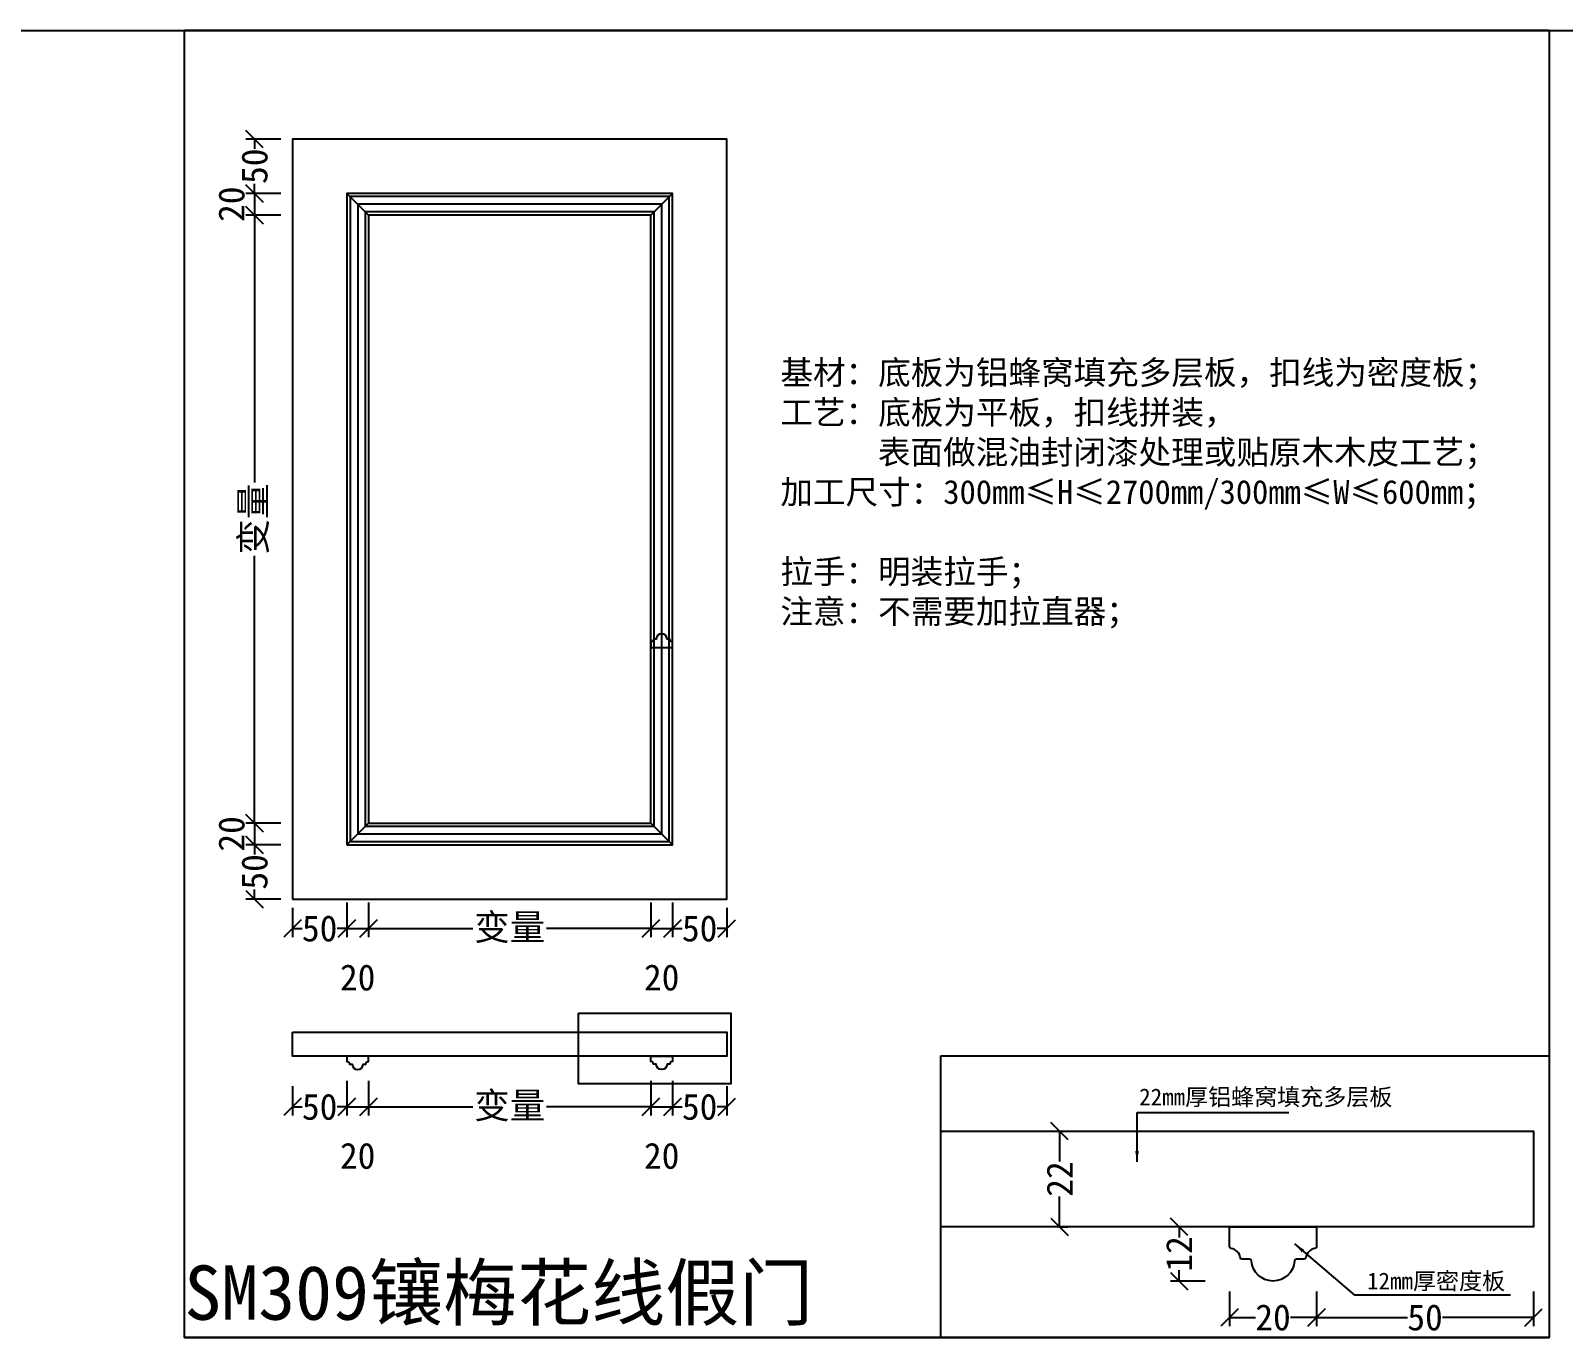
# Model space of a CAD drawing. Header units: millimetres. Extents: x 85186 to 129000, y -77269 to -36327.
# Drawn here: x 92308 to 93719, y -44278 to -43074 of the extents above; entities that cross this region are included whole.
import ezdxf

# ---------------------------------------------------------------- set-up
doc = ezdxf.new("R2010")
doc.units = ezdxf.units.MM
doc.styles.add('KLF-1_宋体', font='SimSun.ttf')
doc.styles.get("Standard").update_dxf_attribs({"font": 'SimSun.ttf'})
doc.styles.add('宋体', font='SimSun.ttf', dxfattribs={"width": 0.8})
doc.dimstyles.new('客来福-8', dxfattribs={"dimscale": 8, "dimtxt": 3, "dimasz": 2, "dimexe": 1, "dimexo": 1, "dimgap": 0.1, "dimtad": 0, "dimtxsty": '宋体', "dimblk": 'OBLIQUE', "dimcen": 2.5, "dimclrd": 256, "dimclre": 256, "dimclrt": 1, "dimadec": 0, "dimazin": 0, "dimtfac": 1, "dimtmove": 2, "dimatfit": 3, "dimldrblk": 'OPEN30', "dimfxl": 3, "dimfxlon": 1, "dimarcsym": 0})
doc.dimstyles.new('客来福标注小', dxfattribs={"dimscale": 20, "dimtxt": 2, "dimasz": 0.5, "dimexe": 0.5, "dimexo": 0, "dimgap": 0.05, "dimtad": 1, "dimdec": 0, "dimzin": 0, "dimdsep": 46, "dimtxsty": 'Standard', "dimcen": 0, "dimclrd": 256, "dimclre": 256, "dimclrt": 256, "dimadec": 0, "dimazin": 0, "dimtfac": 1, "dimtdec": 0, "dimtofl": 0, "dimtmove": 1, "dimatfit": 3, "dimfxl": 2.2, "dimfxlon": 1, "dimtolj": 1, "dimtzin": 0, "dimarcsym": 0})

# ---------------------------------------------------------------- blocks, each defined once
blk = doc.blocks.new('_Oblique')
at = {"color": 0, "linetype": 'ByBlock', "lineweight": -2}
blk.add_line((-0.5, -0.5), (0.5, 0.5), dxfattribs=at)
blk = doc.blocks.new('*D2315')
at = {"lineweight": -2, "transparency": 16777216}
for p, q in [((92538.1, -43173.8), (92506.1, -43173.8)), ((92514.1, -43173.8), (92514.1, -43182.7)), ((92538.1, -43223.8), (92506.1, -43223.8)), ((92514.1, -43223.8), (92514.1, -43214.9))]:
    blk.add_line(p, q, dxfattribs=at)
at = {"layer": 'Defpoints', "color": 0, "transparency": 16777216}
for p in [(92593.2, -43173.8), (92514.1, -43223.8), (92593.2, -43223.8)]:
    blk.add_point(p, dxfattribs=at)
at = {"lineweight": -2, "transparency": 16777216, "xscale": 16, "yscale": 16, "zscale": 16}
for p, rotation in [((92514.1, -43173.8), 90), ((92514.1, -43223.8), 270)]:
    blk.add_blockref('_Oblique', p, dxfattribs=dict(at, rotation=rotation))
at = {"color": 1, "transparency": 16777216, "insert": (92514.1, -43198.8), "char_height": 24, "attachment_point": 5, "rotation": 90, "style": 'KLF-1_宋体'}
blk.add_mtext('50', dxfattribs=at)
blk = doc.blocks.new('_Open30')
at = {"color": 0, "linetype": 'ByBlock', "lineweight": -2}
for p, q in [((-1, 0.268), (0, 0)), ((0, 0), (-1, -0.268)), ((0, 0), (-1, 0))]:
    blk.add_line(p, q, dxfattribs=at)
blk = doc.blocks.new('*D2316')
at = {"lineweight": -2, "transparency": 16777216}
for p, q in [((92538.1, -43223.8), (92506.1, -43223.8)), ((92514.1, -43223.8), (92514.1, -43243.8)), ((92538.1, -43243.8), (92506.1, -43243.8))]:
    blk.add_line(p, q, dxfattribs=at)
at = {"layer": 'Defpoints', "color": 0, "transparency": 16777216}
for p in [(92593.2, -43223.8), (92514.1, -43243.8), (92606.6, -43243.8)]:
    blk.add_point(p, dxfattribs=at)
at = {"lineweight": -2, "transparency": 16777216, "xscale": 16, "yscale": 16, "zscale": 16}
for p, rotation in [((92514.1, -43223.8), 90), ((92514.1, -43243.8), 270)]:
    blk.add_blockref('_Oblique', p, dxfattribs=dict(at, rotation=rotation))
at = {"color": 1, "transparency": 16777216, "insert": (92492.9, -43233.8), "char_height": 24, "attachment_point": 5, "rotation": 90, "style": 'KLF-1_宋体'}
blk.add_mtext('20', dxfattribs=at)
blk = doc.blocks.new('*D2317')
at = {"lineweight": -2, "transparency": 16777216}
for p, q in [((92538.1, -43243.8), (92506.1, -43243.8)), ((92514.1, -43243.8), (92514.1, -43490)), ((92514.1, -43803.8), (92514.1, -43557.6)), ((92538.1, -43803.8), (92506.1, -43803.8))]:
    blk.add_line(p, q, dxfattribs=at)
at = {"layer": 'Defpoints', "color": 0, "transparency": 16777216}
for p in [(92606.6, -43243.8), (92514.1, -43803.8), (92606.6, -43803.8)]:
    blk.add_point(p, dxfattribs=at)
at = {"lineweight": -2, "transparency": 16777216, "xscale": 16, "yscale": 16, "zscale": 16}
for p, rotation in [((92514.1, -43243.8), 90), ((92514.1, -43803.8), 270)]:
    blk.add_blockref('_Oblique', p, dxfattribs=dict(at, rotation=rotation))
at = {"color": 1, "transparency": 16777216, "insert": (92514.1, -43523.8), "char_height": 24, "attachment_point": 5, "rotation": 90, "style": 'KLF-1_宋体'}
blk.add_mtext('变量', dxfattribs=at)
blk = doc.blocks.new('*D2318')
at = {"lineweight": -2, "transparency": 16777216}
for p, q in [((92538.1, -43803.8), (92506.1, -43803.8)), ((92514.1, -43803.8), (92514.1, -43823.8)), ((92538.1, -43823.8), (92506.1, -43823.8))]:
    blk.add_line(p, q, dxfattribs=at)
at = {"layer": 'Defpoints', "color": 0, "transparency": 16777216}
for p in [(92606.6, -43803.8), (92514.1, -43823.8), (92608.8, -43823.8)]:
    blk.add_point(p, dxfattribs=at)
at = {"lineweight": -2, "transparency": 16777216, "xscale": 16, "yscale": 16, "zscale": 16}
for p, rotation in [((92514.1, -43803.8), 90), ((92514.1, -43823.8), 270)]:
    blk.add_blockref('_Oblique', p, dxfattribs=dict(at, rotation=rotation))
at = {"color": 1, "transparency": 16777216, "insert": (92492.9, -43813.8), "char_height": 24, "attachment_point": 5, "rotation": 90, "style": 'KLF-1_宋体'}
blk.add_mtext('20', dxfattribs=at)
blk = doc.blocks.new('*D2319')
at = {"lineweight": -2, "transparency": 16777216}
for p, q in [((92538.1, -43823.8), (92506.1, -43823.8)), ((92514.1, -43823.8), (92514.1, -43832.7)), ((92538.1, -43873.8), (92506.1, -43873.8)), ((92514.1, -43873.8), (92514.1, -43864.9))]:
    blk.add_line(p, q, dxfattribs=at)
at = {"layer": 'Defpoints', "color": 0, "transparency": 16777216}
for p in [(92608.8, -43823.8), (92514.1, -43873.8), (92601, -43873.8)]:
    blk.add_point(p, dxfattribs=at)
at = {"lineweight": -2, "transparency": 16777216, "xscale": 16, "yscale": 16, "zscale": 16}
for p, rotation in [((92514.1, -43823.8), 90), ((92514.1, -43873.8), 270)]:
    blk.add_blockref('_Oblique', p, dxfattribs=dict(at, rotation=rotation))
at = {"color": 1, "transparency": 16777216, "insert": (92514.1, -43848.8), "char_height": 24, "attachment_point": 5, "rotation": 90, "style": 'KLF-1_宋体'}
blk.add_mtext('50', dxfattribs=at)
blk = doc.blocks.new('*D2320')
at = {"lineweight": -2, "transparency": 16777216}
for p, q in [((92549, -43881.8), (92549, -43909)), ((92599, -43877), (92599, -43909)), ((92549, -43901), (92557.9, -43901)), ((92599, -43901), (92590.1, -43901))]:
    blk.add_line(p, q, dxfattribs=at)
at = {"layer": 'Defpoints', "color": 0, "transparency": 16777216}
for p in [(92599, -43823.8), (92549, -43873.8), (92599, -43901)]:
    blk.add_point(p, dxfattribs=at)
at = {"lineweight": -2, "transparency": 16777216, "xscale": 16, "yscale": 16, "zscale": 16, "rotation": 180}
blk.add_blockref('_Oblique', (92549, -43901), dxfattribs=at)
at = {"lineweight": -2, "transparency": 16777216, "xscale": 16, "yscale": 16, "zscale": 16}
blk.add_blockref('_Oblique', (92599, -43901), dxfattribs=at)
at = {"color": 1, "transparency": 16777216, "insert": (92574, -43901), "char_height": 24, "attachment_point": 5, "style": 'KLF-1_宋体'}
blk.add_mtext('50', dxfattribs=at)
blk = doc.blocks.new('*D2321')
at = {"lineweight": -2, "transparency": 16777216}
for p, q in [((92599, -43877), (92599, -43909)), ((92619, -43877), (92619, -43909)), ((92599, -43901), (92619, -43901))]:
    blk.add_line(p, q, dxfattribs=at)
at = {"layer": 'Defpoints', "color": 0, "transparency": 16777216}
for p in [(92619, -43803.8), (92599, -43823.8), (92619, -43901)]:
    blk.add_point(p, dxfattribs=at)
at = {"lineweight": -2, "transparency": 16777216, "xscale": 16, "yscale": 16, "zscale": 16, "rotation": 180}
blk.add_blockref('_Oblique', (92599, -43901), dxfattribs=at)
at = {"lineweight": -2, "transparency": 16777216, "xscale": 16, "yscale": 16, "zscale": 16}
blk.add_blockref('_Oblique', (92619, -43901), dxfattribs=at)
at = {"color": 1, "transparency": 16777216, "insert": (92609, -43946.2), "char_height": 24, "attachment_point": 5, "style": 'KLF-1_宋体'}
blk.add_mtext('20', dxfattribs=at)
blk = doc.blocks.new('*D2322')
at = {"lineweight": -2, "transparency": 16777216}
for p, q in [((92619, -43877), (92619, -43909)), ((92879, -43877), (92879, -43909)), ((92619, -43901), (92715.2, -43901)), ((92879, -43901), (92782.8, -43901))]:
    blk.add_line(p, q, dxfattribs=at)
at = {"layer": 'Defpoints', "color": 0, "transparency": 16777216}
for p in [(92619, -43803.8), (92879, -43803.8), (92879, -43901)]:
    blk.add_point(p, dxfattribs=at)
at = {"lineweight": -2, "transparency": 16777216, "xscale": 16, "yscale": 16, "zscale": 16, "rotation": 180}
blk.add_blockref('_Oblique', (92619, -43901), dxfattribs=at)
at = {"lineweight": -2, "transparency": 16777216, "xscale": 16, "yscale": 16, "zscale": 16}
blk.add_blockref('_Oblique', (92879, -43901), dxfattribs=at)
at = {"color": 1, "transparency": 16777216, "insert": (92749, -43901), "char_height": 24, "attachment_point": 5, "style": 'KLF-1_宋体'}
blk.add_mtext('变量', dxfattribs=at)
blk = doc.blocks.new('*D2323')
at = {"lineweight": -2, "transparency": 16777216}
for p, q in [((92879, -43877), (92879, -43909)), ((92899, -43877), (92899, -43909)), ((92879, -43901), (92899, -43901))]:
    blk.add_line(p, q, dxfattribs=at)
at = {"layer": 'Defpoints', "color": 0, "transparency": 16777216}
for p in [(92879, -43803.8), (92899, -43823.8), (92899, -43901)]:
    blk.add_point(p, dxfattribs=at)
at = {"lineweight": -2, "transparency": 16777216, "xscale": 16, "yscale": 16, "zscale": 16, "rotation": 180}
blk.add_blockref('_Oblique', (92879, -43901), dxfattribs=at)
at = {"lineweight": -2, "transparency": 16777216, "xscale": 16, "yscale": 16, "zscale": 16}
blk.add_blockref('_Oblique', (92899, -43901), dxfattribs=at)
at = {"color": 1, "transparency": 16777216, "insert": (92889, -43946.2), "char_height": 24, "attachment_point": 5, "style": 'KLF-1_宋体'}
blk.add_mtext('20', dxfattribs=at)
blk = doc.blocks.new('*D2324')
at = {"lineweight": -2, "transparency": 16777216}
for p, q in [((92899, -43877), (92899, -43909)), ((92949, -43881.8), (92949, -43909)), ((92899, -43901), (92907.9, -43901)), ((92949, -43901), (92940.1, -43901))]:
    blk.add_line(p, q, dxfattribs=at)
at = {"layer": 'Defpoints', "color": 0, "transparency": 16777216}
for p in [(92899, -43823.8), (92949, -43873.8), (92949, -43901)]:
    blk.add_point(p, dxfattribs=at)
at = {"lineweight": -2, "transparency": 16777216, "xscale": 16, "yscale": 16, "zscale": 16, "rotation": 180}
blk.add_blockref('_Oblique', (92899, -43901), dxfattribs=at)
at = {"lineweight": -2, "transparency": 16777216, "xscale": 16, "yscale": 16, "zscale": 16}
blk.add_blockref('_Oblique', (92949, -43901), dxfattribs=at)
at = {"color": 1, "transparency": 16777216, "insert": (92924, -43901), "char_height": 24, "attachment_point": 5, "style": 'KLF-1_宋体'}
blk.add_mtext('50', dxfattribs=at)
blk = doc.blocks.new('*D2325')
at = {"lineweight": -2, "transparency": 16777216}
for p, q in [((92599, -44041.3), (92599, -44073.3)), ((92549, -44046.1), (92549, -44073.3)), ((92549, -44065.3), (92557.9, -44065.3)), ((92599, -44065.3), (92590.1, -44065.3))]:
    blk.add_line(p, q, dxfattribs=at)
at = {"layer": 'Defpoints', "color": 0, "transparency": 16777216}
for p in [(92599, -43988.1), (92549, -44038.1), (92599, -44065.3)]:
    blk.add_point(p, dxfattribs=at)
at = {"lineweight": -2, "transparency": 16777216, "xscale": 16, "yscale": 16, "zscale": 16, "rotation": 180}
blk.add_blockref('_Oblique', (92549, -44065.3), dxfattribs=at)
at = {"lineweight": -2, "transparency": 16777216, "xscale": 16, "yscale": 16, "zscale": 16}
blk.add_blockref('_Oblique', (92599, -44065.3), dxfattribs=at)
at = {"color": 1, "transparency": 16777216, "insert": (92574, -44065.3), "char_height": 24, "attachment_point": 5, "style": 'KLF-1_宋体'}
blk.add_mtext('50', dxfattribs=at)
blk = doc.blocks.new('*D2326')
at = {"lineweight": -2, "transparency": 16777216}
for p, q in [((92599, -44041.3), (92599, -44073.3)), ((92619, -44041.3), (92619, -44073.3)), ((92599, -44065.3), (92619, -44065.3))]:
    blk.add_line(p, q, dxfattribs=at)
at = {"layer": 'Defpoints', "color": 0, "transparency": 16777216}
for p in [(92619, -43968.1), (92599, -43988.1), (92619, -44065.3)]:
    blk.add_point(p, dxfattribs=at)
at = {"lineweight": -2, "transparency": 16777216, "xscale": 16, "yscale": 16, "zscale": 16, "rotation": 180}
blk.add_blockref('_Oblique', (92599, -44065.3), dxfattribs=at)
at = {"lineweight": -2, "transparency": 16777216, "xscale": 16, "yscale": 16, "zscale": 16}
blk.add_blockref('_Oblique', (92619, -44065.3), dxfattribs=at)
at = {"color": 1, "transparency": 16777216, "insert": (92609, -44110.5), "char_height": 24, "attachment_point": 5, "style": 'KLF-1_宋体'}
blk.add_mtext('20', dxfattribs=at)
blk = doc.blocks.new('*D2327')
at = {"lineweight": -2, "transparency": 16777216}
for p, q in [((92619, -44041.3), (92619, -44073.3)), ((92879, -44041.3), (92879, -44073.3)), ((92619, -44065.3), (92715.2, -44065.3)), ((92879, -44065.3), (92782.8, -44065.3))]:
    blk.add_line(p, q, dxfattribs=at)
at = {"layer": 'Defpoints', "color": 0, "transparency": 16777216}
for p in [(92619, -43968.1), (92879, -43968.1), (92879, -44065.3)]:
    blk.add_point(p, dxfattribs=at)
at = {"lineweight": -2, "transparency": 16777216, "xscale": 16, "yscale": 16, "zscale": 16, "rotation": 180}
blk.add_blockref('_Oblique', (92619, -44065.3), dxfattribs=at)
at = {"lineweight": -2, "transparency": 16777216, "xscale": 16, "yscale": 16, "zscale": 16}
blk.add_blockref('_Oblique', (92879, -44065.3), dxfattribs=at)
at = {"color": 1, "transparency": 16777216, "insert": (92749, -44065.3), "char_height": 24, "attachment_point": 5, "style": 'KLF-1_宋体'}
blk.add_mtext('变量', dxfattribs=at)
blk = doc.blocks.new('*D2328')
at = {"lineweight": -2, "transparency": 16777216}
for p, q in [((92879, -44041.3), (92879, -44073.3)), ((92899, -44041.3), (92899, -44073.3)), ((92879, -44065.3), (92899, -44065.3))]:
    blk.add_line(p, q, dxfattribs=at)
at = {"layer": 'Defpoints', "color": 0, "transparency": 16777216}
for p in [(92879, -43968.1), (92899, -43988.1), (92899, -44065.3)]:
    blk.add_point(p, dxfattribs=at)
at = {"lineweight": -2, "transparency": 16777216, "xscale": 16, "yscale": 16, "zscale": 16, "rotation": 180}
blk.add_blockref('_Oblique', (92879, -44065.3), dxfattribs=at)
at = {"lineweight": -2, "transparency": 16777216, "xscale": 16, "yscale": 16, "zscale": 16}
blk.add_blockref('_Oblique', (92899, -44065.3), dxfattribs=at)
at = {"color": 1, "transparency": 16777216, "insert": (92889, -44110.5), "char_height": 24, "attachment_point": 5, "style": 'KLF-1_宋体'}
blk.add_mtext('20', dxfattribs=at)
blk = doc.blocks.new('*D2329')
at = {"lineweight": -2, "transparency": 16777216}
for p, q in [((92899, -44041.3), (92899, -44073.3)), ((92949, -44046.1), (92949, -44073.3)), ((92899, -44065.3), (92907.9, -44065.3)), ((92949, -44065.3), (92940.1, -44065.3))]:
    blk.add_line(p, q, dxfattribs=at)
at = {"layer": 'Defpoints', "color": 0, "transparency": 16777216}
for p in [(92899, -43988.1), (92949, -44038.1), (92949, -44065.3)]:
    blk.add_point(p, dxfattribs=at)
at = {"lineweight": -2, "transparency": 16777216, "xscale": 16, "yscale": 16, "zscale": 16, "rotation": 180}
blk.add_blockref('_Oblique', (92899, -44065.3), dxfattribs=at)
at = {"lineweight": -2, "transparency": 16777216, "xscale": 16, "yscale": 16, "zscale": 16}
blk.add_blockref('_Oblique', (92949, -44065.3), dxfattribs=at)
at = {"color": 1, "transparency": 16777216, "insert": (92924, -44065.3), "char_height": 24, "attachment_point": 5, "style": 'KLF-1_宋体'}
blk.add_mtext('50', dxfattribs=at)
blk = doc.blocks.new('*D2330')
at = {"lineweight": -2, "transparency": 16777216}
for p, q in [((93492.1, -44235.3), (93492.1, -44267.3)), ((93692.1, -44235.3), (93692.1, -44267.3)), ((93492.1, -44259.3), (93576, -44259.3)), ((93692.1, -44259.3), (93608.1, -44259.3))]:
    blk.add_line(p, q, dxfattribs=at)
at = {"layer": 'Defpoints', "color": 0, "transparency": 16777216}
for p in [(93492.1, -44196.4), (93692.1, -44196.4), (93692.1, -44259.3)]:
    blk.add_point(p, dxfattribs=at)
at = {"lineweight": -2, "transparency": 16777216, "xscale": 16, "yscale": 16, "zscale": 16, "rotation": 180}
blk.add_blockref('_Oblique', (93492.1, -44259.3), dxfattribs=at)
at = {"lineweight": -2, "transparency": 16777216, "xscale": 16, "yscale": 16, "zscale": 16}
blk.add_blockref('_Oblique', (93692.1, -44259.3), dxfattribs=at)
at = {"color": 1, "transparency": 16777216, "insert": (93592.1, -44259.3), "char_height": 24, "attachment_point": 5, "style": 'KLF-1_宋体'}
blk.add_mtext('50', dxfattribs=at)
blk = doc.blocks.new('*D2331')
at = {"lineweight": -2, "transparency": 16777216}
for p, q in [((93412.1, -44235.3), (93412.1, -44267.3)), ((93492.1, -44235.3), (93492.1, -44267.3)), ((93412.1, -44259.3), (93435.8, -44259.3)), ((93492.1, -44259.3), (93468.3, -44259.3))]:
    blk.add_line(p, q, dxfattribs=at)
at = {"layer": 'Defpoints', "color": 0, "transparency": 16777216}
for p in [(93412.1, -44196.4), (93492.1, -44196.4), (93492.1, -44259.3)]:
    blk.add_point(p, dxfattribs=at)
at = {"lineweight": -2, "transparency": 16777216, "xscale": 16, "yscale": 16, "zscale": 16, "rotation": 180}
blk.add_blockref('_Oblique', (93412.1, -44259.3), dxfattribs=at)
at = {"lineweight": -2, "transparency": 16777216, "xscale": 16, "yscale": 16, "zscale": 16}
blk.add_blockref('_Oblique', (93492.1, -44259.3), dxfattribs=at)
at = {"color": 1, "transparency": 16777216, "insert": (93452.1, -44259.3), "char_height": 24, "attachment_point": 5, "style": 'KLF-1_宋体'}
blk.add_mtext('20', dxfattribs=at)
blk = doc.blocks.new('*D2332')
at = {"lineweight": -2, "transparency": 16777216}
for p, q in [((93389.5, -44175.7), (93357.5, -44175.7)), ((93365.5, -44175.7), (93365.5, -44185.7)), ((93389.5, -44225.7), (93357.5, -44225.7)), ((93365.5, -44225.7), (93365.5, -44215.6))]:
    blk.add_line(p, q, dxfattribs=at)
at = {"layer": 'Defpoints', "color": 0, "transparency": 16777216}
for p in [(93365.5, -44175.7), (93452.1, -44175.7), (93452.1, -44225.7)]:
    blk.add_point(p, dxfattribs=at)
at = {"lineweight": -2, "transparency": 16777216, "xscale": 16, "yscale": 16, "zscale": 16}
for p, rotation in [((93365.5, -44175.7), 90), ((93365.5, -44225.7), 270)]:
    blk.add_blockref('_Oblique', p, dxfattribs=dict(at, rotation=rotation))
at = {"color": 1, "transparency": 16777216, "insert": (93365.5, -44200.7), "char_height": 24, "attachment_point": 5, "rotation": 90, "style": 'KLF-1_宋体'}
blk.add_mtext('12', dxfattribs=at)
blk = doc.blocks.new('*D2333')
at = {"lineweight": -2, "transparency": 16777216}
for p, q in [((93255.2, -44087.7), (93263.5, -44087.7)), ((93255.5, -44087.7), (93255.5, -44115.6)), ((93255.5, -44175.7), (93255.5, -44147.7)), ((93255.2, -44175.7), (93263.5, -44175.7))]:
    blk.add_line(p, q, dxfattribs=at)
at = {"layer": 'Defpoints', "color": 0, "transparency": 16777216}
for p in [(93247.2, -44087.7), (93255.5, -44087.7), (93247.2, -44175.7)]:
    blk.add_point(p, dxfattribs=at)
at = {"lineweight": -2, "transparency": 16777216, "xscale": 16, "yscale": 16, "zscale": 16}
for p, rotation in [((93255.5, -44087.7), 90), ((93255.5, -44175.7), 270)]:
    blk.add_blockref('_Oblique', p, dxfattribs=dict(at, rotation=rotation))
at = {"color": 1, "transparency": 16777216, "insert": (93255.5, -44131.7), "char_height": 24, "attachment_point": 5, "rotation": 90, "style": 'KLF-1_宋体'}
blk.add_mtext('22', dxfattribs=at)

msp = doc.modelspace()

# ---------------------------------------------------------------- linework, layer by layer
for p, q in [((85318.615, -43073.922), (128999.726, -43073.922)), ((93706.502, -43073.922), (92449.377, -43073.922)), ((92449.377, -43073.922), (93706.502, -43073.922)), ((92995.162, -43073.922), (92664.003, -43073.922)), ((93133.271, -43073.922), (92995.162, -43073.922)), ((92995.162, -43073.922), (93472.301, -43073.922)), ((93472.301, -43073.922), (93133.271, -43073.922)), ((93706.502, -43073.922), (93472.301, -43073.922)), ((93706.502, -43073.922), (93472.301, -43073.922)), ((92449.377, -44277.544), (93706.502, -44277.544))]:
    msp.add_line(p, q)
at = {"color": 3}
for p in [(92449.377, -44277.544), (93706.502, -43073.922)]:
    msp.add_line(p, (92449.377, -43073.922), dxfattribs=at)
at = {"color": 0}
for p, q in [((93706.502, -43073.922), (93706.502, -44277.544)), ((92619.003, -43243.78), (92599.003, -43223.78)), ((92879.003, -43243.78), (92899.003, -43223.78)), ((92619.003, -43803.78), (92599.003, -43823.78)), ((92899.003, -43823.78), (92879.003, -43803.78))]:
    msp.add_line(p, q, dxfattribs=at)
for points in [[(92449.377, -43073.922), (93706.502, -43073.922), (93706.502, -44277.544), (92449.377, -44277.544)], [(92812.482, -43979.06), (92952.616, -43979.06), (92952.616, -44043.9), (92812.482, -44043.9)], [(93145.967, -44018.184), (93706.502, -44018.184), (93706.502, -44277.544), (93145.967, -44277.544)]]:
    msp.add_lwpolyline(points, close=True, dxfattribs=at)
for points in [[(92549.003, -43873.78), (92949.003, -43873.78), (92949.003, -43173.78), (92549.003, -43173.78)], [(92599.003, -43823.78), (92899.003, -43823.78), (92899.003, -43223.78), (92599.003, -43223.78)], [(92619.003, -43803.78), (92879.003, -43803.78), (92879.003, -43243.78), (92619.003, -43243.78)], [(92549.003, -43996.427), (92949.003, -43996.427), (92949.003, -44018.427), (92549.003, -44018.427)]]:
    msp.add_lwpolyline(points, close=True)
at = {"color": 252}
for points in [[(92602.003, -43820.78), (92896.003, -43820.78), (92896.003, -43226.78), (92602.003, -43226.78)], [(92609.003, -43813.78), (92889.003, -43813.78), (92889.003, -43233.78), (92609.003, -43233.78)], [(92616.003, -43806.78), (92882.003, -43806.78), (92882.003, -43240.78), (92616.003, -43240.78)]]:
    msp.add_lwpolyline(points, close=True, dxfattribs=at)
for points in [[(92884.017, -43634.101, -0.39266088), (92883.618, -43634.472), (92881.883, -43634.472, 0.37919363), (92881.486, -43634.823, -0.34496841), (92879.355, -43636.954, 0.37919363), (92879.003, -43637.352), (92879.003, -43641.972), (92899.003, -43641.972), (92899.003, -43637.339, 0.37069378), (92898.663, -43636.943, -0.32837446), (92896.532, -43634.812, 0.37069378), (92896.136, -43634.472), (92894.389, -43634.472, -0.39266088), (92893.99, -43634.101, 0.92847669)], [(92613.99, -44026.297, -0.39266088), (92614.389, -44025.927), (92616.124, -44025.927, 0.37919363), (92616.521, -44025.575, -0.34496841), (92618.652, -44023.444, 0.37919363), (92619.003, -44023.047), (92619.003, -44018.427), (92599.003, -44018.427), (92599.003, -44023.06, 0.37069378), (92599.343, -44023.455, -0.32837446), (92601.475, -44025.587, 0.37069378), (92601.87, -44025.927), (92603.618, -44025.927, -0.39266088), (92604.017, -44026.297, 0.92847669)], [(92884.017, -44026.297, 0.39266088), (92883.618, -44025.927), (92881.883, -44025.927, -0.37919363), (92881.486, -44025.575, 0.34496841), (92879.355, -44023.444, -0.37919363), (92879.003, -44023.047), (92879.003, -44018.427), (92899.003, -44018.427), (92899.003, -44023.06, -0.37069378), (92898.663, -44023.455, 0.32837446), (92896.532, -44025.587, -0.37069378), (92896.136, -44025.927), (92894.389, -44025.927, 0.39266088), (92893.99, -44026.297, -0.92847669)]]:
    msp.add_lwpolyline(points, format="xyb", close=True, dxfattribs=at)
at = {"color": 0}
msp.add_lwpolyline([(93145.967, -44087.651), (93692.052, -44087.651), (93692.052, -44175.651), (93145.967, -44175.651)], dxfattribs=at)
msp.add_lwpolyline([(93432.107, -44207.133, 0.39266088), (93430.512, -44205.651), (93423.572, -44205.651, -0.37919363), (93421.984, -44204.245, 0.34496841), (93413.459, -44195.72, -0.37919363), (93412.052, -44194.132), (93412.052, -44175.651), (93492.052, -44175.651), (93492.052, -44194.184, -0.37069378), (93490.693, -44195.765, 0.32837446), (93482.167, -44204.292, -0.37069378), (93480.585, -44205.651), (93473.593, -44205.651, 0.39266088), (93471.998, -44207.133, -0.92847669)], format="xyb", close=True, dxfattribs=at)

# ---------------------------------------------------------------- texts
at = {"style": 'KLF-1_宋体'}
for s, p in [('22mm厚铝蜂窝填充多层板', (93328.787, -44063.878)), ('12mm厚密度板', (93538.657, -44233.432))]:
    msp.add_text(s, height=15.552, dxfattribs=at).set_placement(p)
at = {"lineweight": 25, "attachment_point": 1, "style": 'KLF-1_宋体'}
for s, insert, char_height, width in [('基材：底板为铝蜂窝填充多层板，扣线为密度板；\\P工艺：底板为平板，扣线拼装，\\P      表面做混油封闭漆处理或贴原木木皮工艺；\\P加工尺寸：300mm≤H≤2700mm/300mm≤W≤600mm；\\P          \\P拉手：明装拉手；\\P注意：不需要加拉直器；', (92998.361, -43377.807), 22, 1691.65503), ('SM309镶梅花线假门', (92449.377, -44211.343), 50, 6766.6201)]:
    msp.add_mtext(s, dxfattribs=dict(at, insert=insert, char_height=char_height, width=width))

# ---------------------------------------------------------------- dimensions: what is measured, and where the dimension line sits
at = {"color": 0}
for base, p1, p2, picture, middle in [((92514.075, -43223.78), (92593.175, -43173.78), (92593.175, -43223.78), '*D2315', (92514.075, -43198.78)), ((92514.075, -43243.78), (92593.175, -43223.78), (92606.563, -43243.78), '*D2316', (92492.875, -43233.78)), ((92514.075, -43823.78), (92606.563, -43803.78), (92608.802, -43823.78), '*D2318', (92492.875, -43813.78)), ((92514.075, -43873.78), (92608.802, -43823.78), (92601.007, -43873.78), '*D2319', (92514.075, -43848.78))]:
    dim = msp.add_linear_dim(base=base, p1=p1, p2=p2, angle=90, dimstyle='客来福-8', override={"dimtxsty": 'KLF-1_宋体'}, dxfattribs=at)
    dim.commit()
    dim.dimension.update_dxf_attribs({"geometry": picture, "text_midpoint": middle})
for base, p1, p2, text, picture, middle in [((92514.075, -43803.78), (92606.563, -43243.78), (92606.563, -43803.78), '变量', '*D2317', (92514.075, -43523.78)), ((93255.507, -44087.651), (93247.162, -44175.651), (93247.162, -44087.651), '22', '*D2333', (93255.507, -44131.651)), ((93365.464, -44175.651), (93452.052, -44225.651), (93452.052, -44175.651), '12', '*D2332', (93365.464, -44200.651))]:
    dim = msp.add_linear_dim(base=base, p1=p1, p2=p2, angle=90, text=text, dimstyle='客来福-8', override={"dimtxsty": 'KLF-1_宋体'}, dxfattribs=at)
    dim.commit()
    dim.dimension.update_dxf_attribs({"geometry": picture, "text_midpoint": middle})
for base, p1, p2, picture, middle in [((92619.003, -43901.038), (92599.003, -43823.78), (92619.003, -43803.78), '*D2321', (92609.003, -43946.238)), ((92899.003, -43901.038), (92879.003, -43803.78), (92899.003, -43823.78), '*D2323', (92889.003, -43946.238)), ((92599.003, -43901.038), (92549.003, -43873.78), (92599.003, -43823.78), '*D2320', (92574.003, -43901.038)), ((92949.003, -43901.038), (92899.003, -43823.78), (92949.003, -43873.78), '*D2324', (92924.003, -43901.038)), ((92619.003, -44065.349), (92599.003, -43988.091), (92619.003, -43968.091), '*D2326', (92609.003, -44110.549)), ((92899.003, -44065.349), (92879.003, -43968.091), (92899.003, -43988.091), '*D2328', (92889.003, -44110.549)), ((92599.003, -44065.349), (92549.003, -44038.091), (92599.003, -43988.091), '*D2325', (92574.003, -44065.349)), ((92949.003, -44065.349), (92899.003, -43988.091), (92949.003, -44038.091), '*D2329', (92924.003, -44065.349))]:
    dim = msp.add_linear_dim(base=base, p1=p1, p2=p2, dimstyle='客来福-8', override={"dimtxsty": 'KLF-1_宋体'}, dxfattribs=at)
    dim.commit()
    dim.dimension.update_dxf_attribs({"geometry": picture, "text_midpoint": middle})
for base, p1, p2, text, picture, middle in [((92879.003, -43901.038), (92619.003, -43803.78), (92879.003, -43803.78), '变量', '*D2322', (92749.003, -43901.038)), ((92879.003, -44065.349), (92619.003, -43968.091), (92879.003, -43968.091), '变量', '*D2327', (92749.003, -44065.349)), ((93492.052, -44259.29), (93412.052, -44196.386), (93492.052, -44196.386), '20', '*D2331', (93452.052, -44259.29)), ((93692.052, -44259.29), (93492.052, -44196.386), (93692.052, -44196.386), '50', '*D2330', (93592.052, -44259.29))]:
    dim = msp.add_linear_dim(base=base, p1=p1, p2=p2, text=text, dimstyle='客来福-8', override={"dimtxsty": 'KLF-1_宋体'}, dxfattribs=at)
    dim.commit()
    dim.dimension.update_dxf_attribs({"geometry": picture, "text_midpoint": middle})

# ---------------------------------------------------------------- leaders
for points in [[(93326.822, -44115.955), (93326.822, -44070.523), (93466.508, -44070.523)], [(93471.996, -44191.444), (93526.778, -44238.356), (93670.686, -44238.356)]]:
    msp.add_leader(points, dimstyle='客来福标注小', override={"dimgap": 0.05, "dimtad": 0}, dxfattribs=at)

doc.saveas('drawing.dxf')
